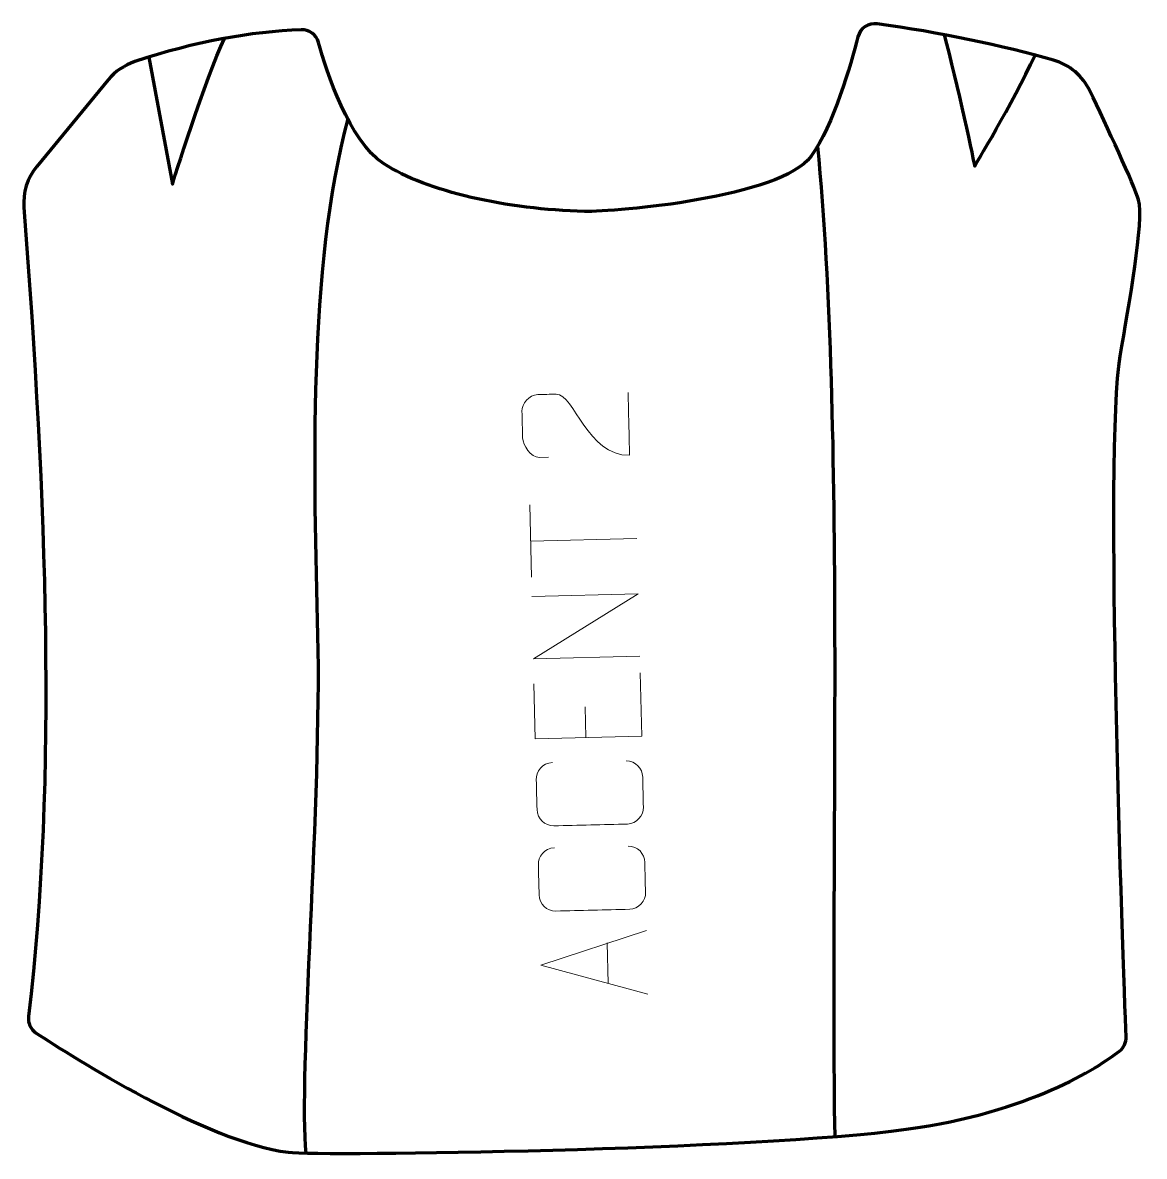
# Model space of a CAD drawing. Header units: millimetres. Extents: x -131 to 132, y -133 to 133.
import ezdxf

# ---------------------------------------------------------------- set-up
doc = ezdxf.new("R2010")
doc.units = ezdxf.units.MM
doc.header["$MEASUREMENT"] = 0
for name, color, linetype in [('layer 1', 7, 'Continuous'), ('layer 2', 7, 'Continuous'), ('layer 3', 7, 'Continuous')]:
    doc.layers.add(name, color=color, linetype=linetype)

msp = doc.modelspace()

# ---------------------------------------------------------------- linework, layer by layer
at = {"layer": 'layer 1', "color": 250, "lineweight": 9}
for points, knots in [([(10.8592, 46.0179), (10.9779, 41.1049), (11.097, 36.1919), (11.2165, 31.2793), (11.2165, 31.2793), (1.2871, 31.0386), (-1.7084, 45.6214), (-6.0197, 45.6088), (-6.0197, 45.6088), (-7.4433, 45.5739), (-8.8666, 45.5394), (-10.2895, 45.5053), (-10.2895, 45.5053), (-12.3655, 45.438), (-14.0384, 43.274), (-14.0152, 41.6031), (-14.0152, 41.6031), (-13.9646, 39.5305), (-13.9143, 37.4583), (-13.8645, 35.3864), (-13.8645, 35.3864), (-13.8369, 33.5645), (-11.9769, 30.784), (-9.8822, 30.7679), (-9.8822, 30.7679), (-9.8822, 30.7679), (-7.8281, 30.8177), (-7.8281, 30.8177)], [0, 0, 0, 0, 0.125, 0.125, 0.125, 0.125, 0.25, 0.25, 0.25, 0.25, 0.375, 0.375, 0.375, 0.375, 0.5, 0.5, 0.5, 0.5, 0.625, 0.625, 0.625, 0.625, 0.75, 0.75, 0.75, 0.75, 1, 1, 1, 1]), ([(13.6011, -15.8954), (13.6011, -15.8954), (-11.3451, -16.5001), (-11.3451, -16.5001), (-11.3451, -16.5001), (-11.3451, -16.5001), (13.246, -1.245), (13.246, -1.245), (13.246, -1.245), (13.246, -1.245), (-11.7002, -1.8496), (-11.7002, -1.8496)], [0, 0, 0, 0, 0.25, 0.25, 0.25, 0.25, 0.5, 0.5, 0.5, 0.5, 1, 1, 1, 1]), ([(-11.2068, -22.3601), (-11.2068, -22.3601), (-10.8949, -35.2303), (-10.8949, -35.2303), (-10.8949, -35.2303), (-10.8949, -35.2303), (14.0514, -34.6256), (14.0514, -34.6256), (14.0514, -34.6256), (14.0514, -34.6256), (13.6911, -19.7641), (13.6911, -19.7641)], [0, 0, 0, 0, 0.25, 0.25, 0.25, 0.25, 0.5, 0.5, 0.5, 0.5, 1, 1, 1, 1]), ([(10.3795, -40.3928), (12.7056, -40.4762), (14.2253, -42.1171), (14.2882, -44.264), (14.2882, -44.264), (14.3443, -46.5952), (14.4008, -48.9264), (14.4577, -51.2572), (14.4577, -51.2572), (14.6097, -53.1791), (12.7735, -55.1963), (10.7566, -55.234), (10.7566, -55.234), (4.9882, -55.3734), (-0.7798, -55.5132), (-6.5474, -55.6534), (-6.5474, -55.6534), (-8.685, -55.701), (-10.4461, -53.9964), (-10.4847, -51.8444), (-10.4847, -51.8444), (-10.5411, -49.5193), (-10.5974, -47.1939), (-10.6538, -44.8685), (-10.6538, -44.8685), (-10.7365, -42.9233), (-9.2936, -40.8963), (-6.8573, -40.8106)], [0, 0, 0, 0, 0.125, 0.125, 0.125, 0.125, 0.25, 0.25, 0.25, 0.25, 0.375, 0.375, 0.375, 0.375, 0.5, 0.5, 0.5, 0.5, 0.625, 0.625, 0.625, 0.625, 0.75, 0.75, 0.75, 0.75, 1, 1, 1, 1]), ([(10.8641, -60.387), (13.1902, -60.4704), (14.71, -62.1112), (14.7728, -64.2581), (14.7728, -64.2581), (14.8289, -66.5893), (14.8854, -68.9205), (14.9423, -71.2513), (14.9423, -71.2513), (15.0943, -73.1732), (13.2582, -75.1904), (11.2412, -75.2281), (11.2412, -75.2281), (5.4728, -75.3675), (-0.2952, -75.5073), (-6.0627, -75.6475), (-6.0627, -75.6475), (-8.2003, -75.6951), (-9.9614, -73.9906), (-10.0001, -71.8385), (-10.0001, -71.8385), (-10.0564, -69.5135), (-10.1128, -67.1881), (-10.1692, -64.8627), (-10.1692, -64.8627), (-10.2518, -62.9174), (-8.809, -60.8905), (-6.3727, -60.8048)], [0, 0, 0, 0, 0.125, 0.125, 0.125, 0.125, 0.25, 0.25, 0.25, 0.25, 0.375, 0.375, 0.375, 0.375, 0.5, 0.5, 0.5, 0.5, 0.625, 0.625, 0.625, 0.625, 0.75, 0.75, 0.75, 0.75, 1, 1, 1, 1]), ([(15.5179, -95.1227), (15.5179, -95.1227), (-9.6069, -88.3586), (-9.6069, -88.3586), (-9.6069, -88.3586), (-9.6069, -88.3586), (15.1559, -80.1861), (15.1559, -80.1861)], [0, 0, 0, 0, 0.33333333, 0.33333333, 0.33333333, 0.33333333, 1, 1, 1, 1])]:
    msp.add_open_spline(points, degree=3, knots=knots, dxfattribs=at)
for points in [[(-11.7859, 2.656), (-11.7859, 2.656), (-12.1975, 19.6382), (-12.1975, 19.6382)], [(12.931, 11.7514), (12.931, 11.7514), (-12.0153, 11.1467), (-12.0153, 11.1467)], [(0.9813, -34.9424), (0.9813, -34.9424), (0.8076, -27.7764), (0.8076, -27.7764)], [(6.2052, -92.625), (6.2052, -92.625), (5.9751, -83.1321), (5.9751, -83.1321)]]:
    msp.add_open_spline(points, degree=3, dxfattribs=at)
at = {"layer": 'layer 2', "color": 230, "lineweight": 200}
msp.add_open_spline([(0.6706, 88.4624), (7.9439, 88.2832), (46.7487, 91.696), (53.7549, 101.3967), (53.7549, 101.3967), (59.0314, 108.7027), (63.0852, 122.8865), (64.7651, 129.4439), (64.7651, 129.4439), (65.2755, 131.4371), (67.1915, 132.7374), (69.2309, 132.4637), (69.2309, 132.4637), (83.6306, 130.5301), (98.8642, 127.2821), (110.6101, 123.9378), (110.6101, 123.9378), (114.3579, 122.8706), (117.4694, 120.2565), (119.1461, 116.739), (119.1461, 116.739), (122.9233, 108.8145), (129.5989, 94.6008), (130.5571, 91.1516), (130.5571, 91.1516), (131.9043, 86.3013), (128.3187, 66.5655), (126.2401, 54.51), (126.2401, 54.51), (122.4862, 32.7366), (126.9863, -88.0577), (127.6463, -105.1551), (127.6463, -105.1551), (127.6967, -106.4685), (127.1118, -107.7233), (126.0687, -108.5223), (126.0687, -108.5223), (121.1474, -112.2925), (105.1197, -122.8871), (76.1041, -126.8439), (76.1041, -126.8439), (40.5352, -131.6942), (-61.0939, -133.1766), (-68.8508, -132.2297), (-68.8508, -132.2297), (-87.8871, -129.9067), (-119.5235, -109.7846), (-127.9199, -104.2566), (-127.9199, -104.2566), (-129.2072, -103.4088), (-129.899, -101.9106), (-129.7156, -100.3806), (-129.7156, -100.3806), (-122.9913, -44.2519), (-125.5249, 20.7421), (-130.812, 89.3564), (-130.812, 89.3564), (-131.0808, 92.846), (-129.9928, 96.3057), (-127.7675, 99.0077), (-127.7675, 99.0077), (-127.7675, 99.0077), (-111.0138, 119.3456), (-111.0138, 119.3456), (-111.0138, 119.3456), (-109.3857, 121.3223), (-107.2256, 122.7859), (-104.7964, 123.5966), (-104.7964, 123.5966), (-90.5131, 128.3633), (-77.6579, 130.5848), (-65.7721, 131.079), (-65.7721, 131.079), (-63.8968, 131.157), (-62.2221, 129.9198), (-61.7162, 128.1125), (-61.7162, 128.1125), (-59.7993, 121.264), (-54.5065, 104.8966), (-46.4854, 99.6899), (-46.4854, 99.6899), (-36.246, 93.0432), (-17.5634, 88.9115), (0.6706, 88.4624)], degree=3, knots=[0, 0, 0, 0, 0.04545455, 0.04545455, 0.04545455, 0.04545455, 0.09090909, 0.09090909, 0.09090909, 0.09090909, 0.13636364, 0.13636364, 0.13636364, 0.13636364, 0.18181818, 0.18181818, 0.18181818, 0.18181818, 0.22727273, 0.22727273, 0.22727273, 0.22727273, 0.27272727, 0.27272727, 0.27272727, 0.27272727, 0.31818182, 0.31818182, 0.31818182, 0.31818182, 0.36363636, 0.36363636, 0.36363636, 0.36363636, 0.40909091, 0.40909091, 0.40909091, 0.40909091, 0.45454545, 0.45454545, 0.45454545, 0.45454545, 0.5, 0.5, 0.5, 0.5, 0.54545455, 0.54545455, 0.54545455, 0.54545455, 0.59090909, 0.59090909, 0.59090909, 0.59090909, 0.63636364, 0.63636364, 0.63636364, 0.63636364, 0.68181818, 0.68181818, 0.68181818, 0.68181818, 0.72727273, 0.72727273, 0.72727273, 0.72727273, 0.77272727, 0.77272727, 0.77272727, 0.77272727, 0.81818182, 0.81818182, 0.81818182, 0.81818182, 0.86363636, 0.86363636, 0.86363636, 0.86363636, 0.90909091, 0.90909091, 0.90909091, 0.90909091, 1, 1, 1, 1], dxfattribs=at)
at = {"layer": 'layer 3', "color": 142, "lineweight": 200}
for points in [[(-101.4676, 124.6688), (-101.4676, 124.6688), (-95.991, 94.8182), (-95.991, 94.8182), (-95.991, 94.8182), (-95.991, 94.8182), (-88.1439, 119.992), (-83.7669, 129.0531)], [(84.9563, 129.9107), (87.951, 118.9894), (92.135, 99.068), (92.135, 99.068), (92.135, 99.068), (92.135, 99.068), (100.7795, 113.5079), (106.3184, 125.114)], [(-54.8578, 110.1581), (-64.2102, 75.4698), (-62.9186, 26.5768), (-61.9468, -11.0359), (-61.9468, -11.0359), (-60.9784, -48.5183), (-66.5301, -115.4184), (-64.6998, -132.4233)]]:
    msp.add_open_spline(points, degree=3, knots=[0, 0, 0, 0, 0.33333333, 0.33333333, 0.33333333, 0.33333333, 1, 1, 1, 1], dxfattribs=at)
msp.add_open_spline([(55.2868, 103.7612), (61.6597, 36.9025), (58.2718, -60.3017), (59.3063, -128.5609)], degree=3, dxfattribs=at)

doc.saveas('drawing.dxf')
